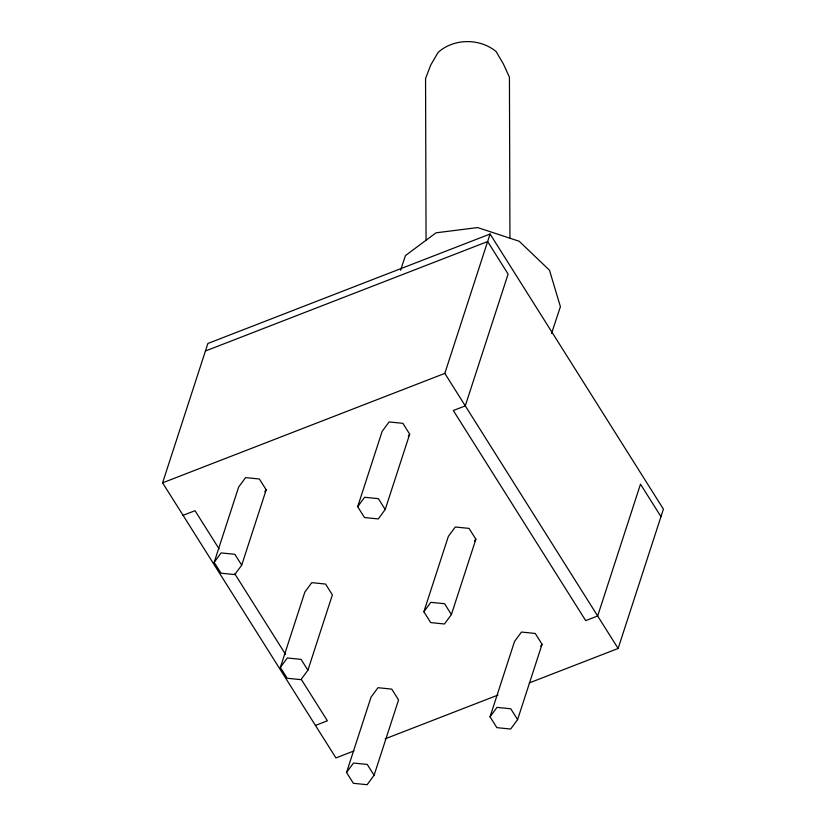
<?xml version="1.0" encoding="UTF-8"?>
<svg xmlns="http://www.w3.org/2000/svg" width="826" height="826" viewBox="0 0 826 826"><rect width="100%" height="100%" fill="white"/><g stroke="black" fill="none" stroke-linecap="round" stroke-linejoin="round"><path stroke-width="1.24" d="M353.92 750.948L335.914 757.927L162.588 482.838L207.873 343.482L490.086 234.016L663.412 509.115L618.127 648.472L529.26 682.937M214.171 562.361L238.652 487.03L245.601 477.604L259.364 478.997L266.189 489.828L241.708 565.16L234.77 574.586L220.996 573.192L214.171 562.361L221.12 552.924L234.883 554.329L241.708 565.16M280.365 667.418L304.846 592.087L311.784 582.65L325.558 584.054L332.372 594.885L307.902 670.216L300.953 679.643L287.19 678.249L280.365 667.418L287.314 657.981L301.077 659.385L307.902 670.216M357.679 506.699L382.149 431.378L389.098 421.941L402.871 423.335L409.686 434.166L385.215 509.497L378.267 518.934L364.503 517.53L357.679 506.699L364.617 497.273L378.391 498.667L385.215 509.497M618.127 648.472L444.811 373.383L490.086 234.016M346.548 772.475L371.029 697.144L377.978 687.707L391.741 689.111L398.566 699.942L374.085 775.273L367.147 784.7L353.373 783.306L346.548 772.475L353.497 763.038L367.26 764.442L374.085 775.273M423.862 611.756L448.342 536.425L455.291 526.998L469.054 528.392L475.879 539.223L451.399 614.554L444.46 623.991L430.687 622.587L423.862 611.756L430.811 602.33L444.574 603.723L451.399 614.554M490.055 716.813L514.526 641.482L521.474 632.055L535.248 633.449L542.062 644.28L517.592 719.611L510.644 729.048L496.88 727.644L490.055 716.813L496.994 707.386L510.767 708.78L517.592 719.611M400.579 270.247L405.442 255.585L436.035 232.818L477.676 227.573L519.193 241.264L549.476 270.216L560.41 306.683L551.489 333.549M264.795 491.718L266.189 489.828M408.302 436.056L409.686 434.166M474.485 541.113L475.879 539.223M540.679 646.169L542.062 644.28M205.426 351.009L487.639 241.553L508.114 274.046L465.275 405.876L453.319 410.512L585.696 620.615L597.663 615.979L640.491 484.15L660.965 516.642M162.588 482.838L444.811 373.383M183.062 515.331L195.019 510.695L219.024 548.794M315.439 725.445L327.395 720.799L301.335 679.437M385.143 738.836L498.037 695.048M234.801 573.833L285.559 654.398M509.941 237.836L509.435 77.21L503.375 63.943L496.075 51.501C479.71 38.089 453.959 38.213 438.11 52.399L430.728 65.068L425.555 78.501L426.061 240.418"/></g></svg>
